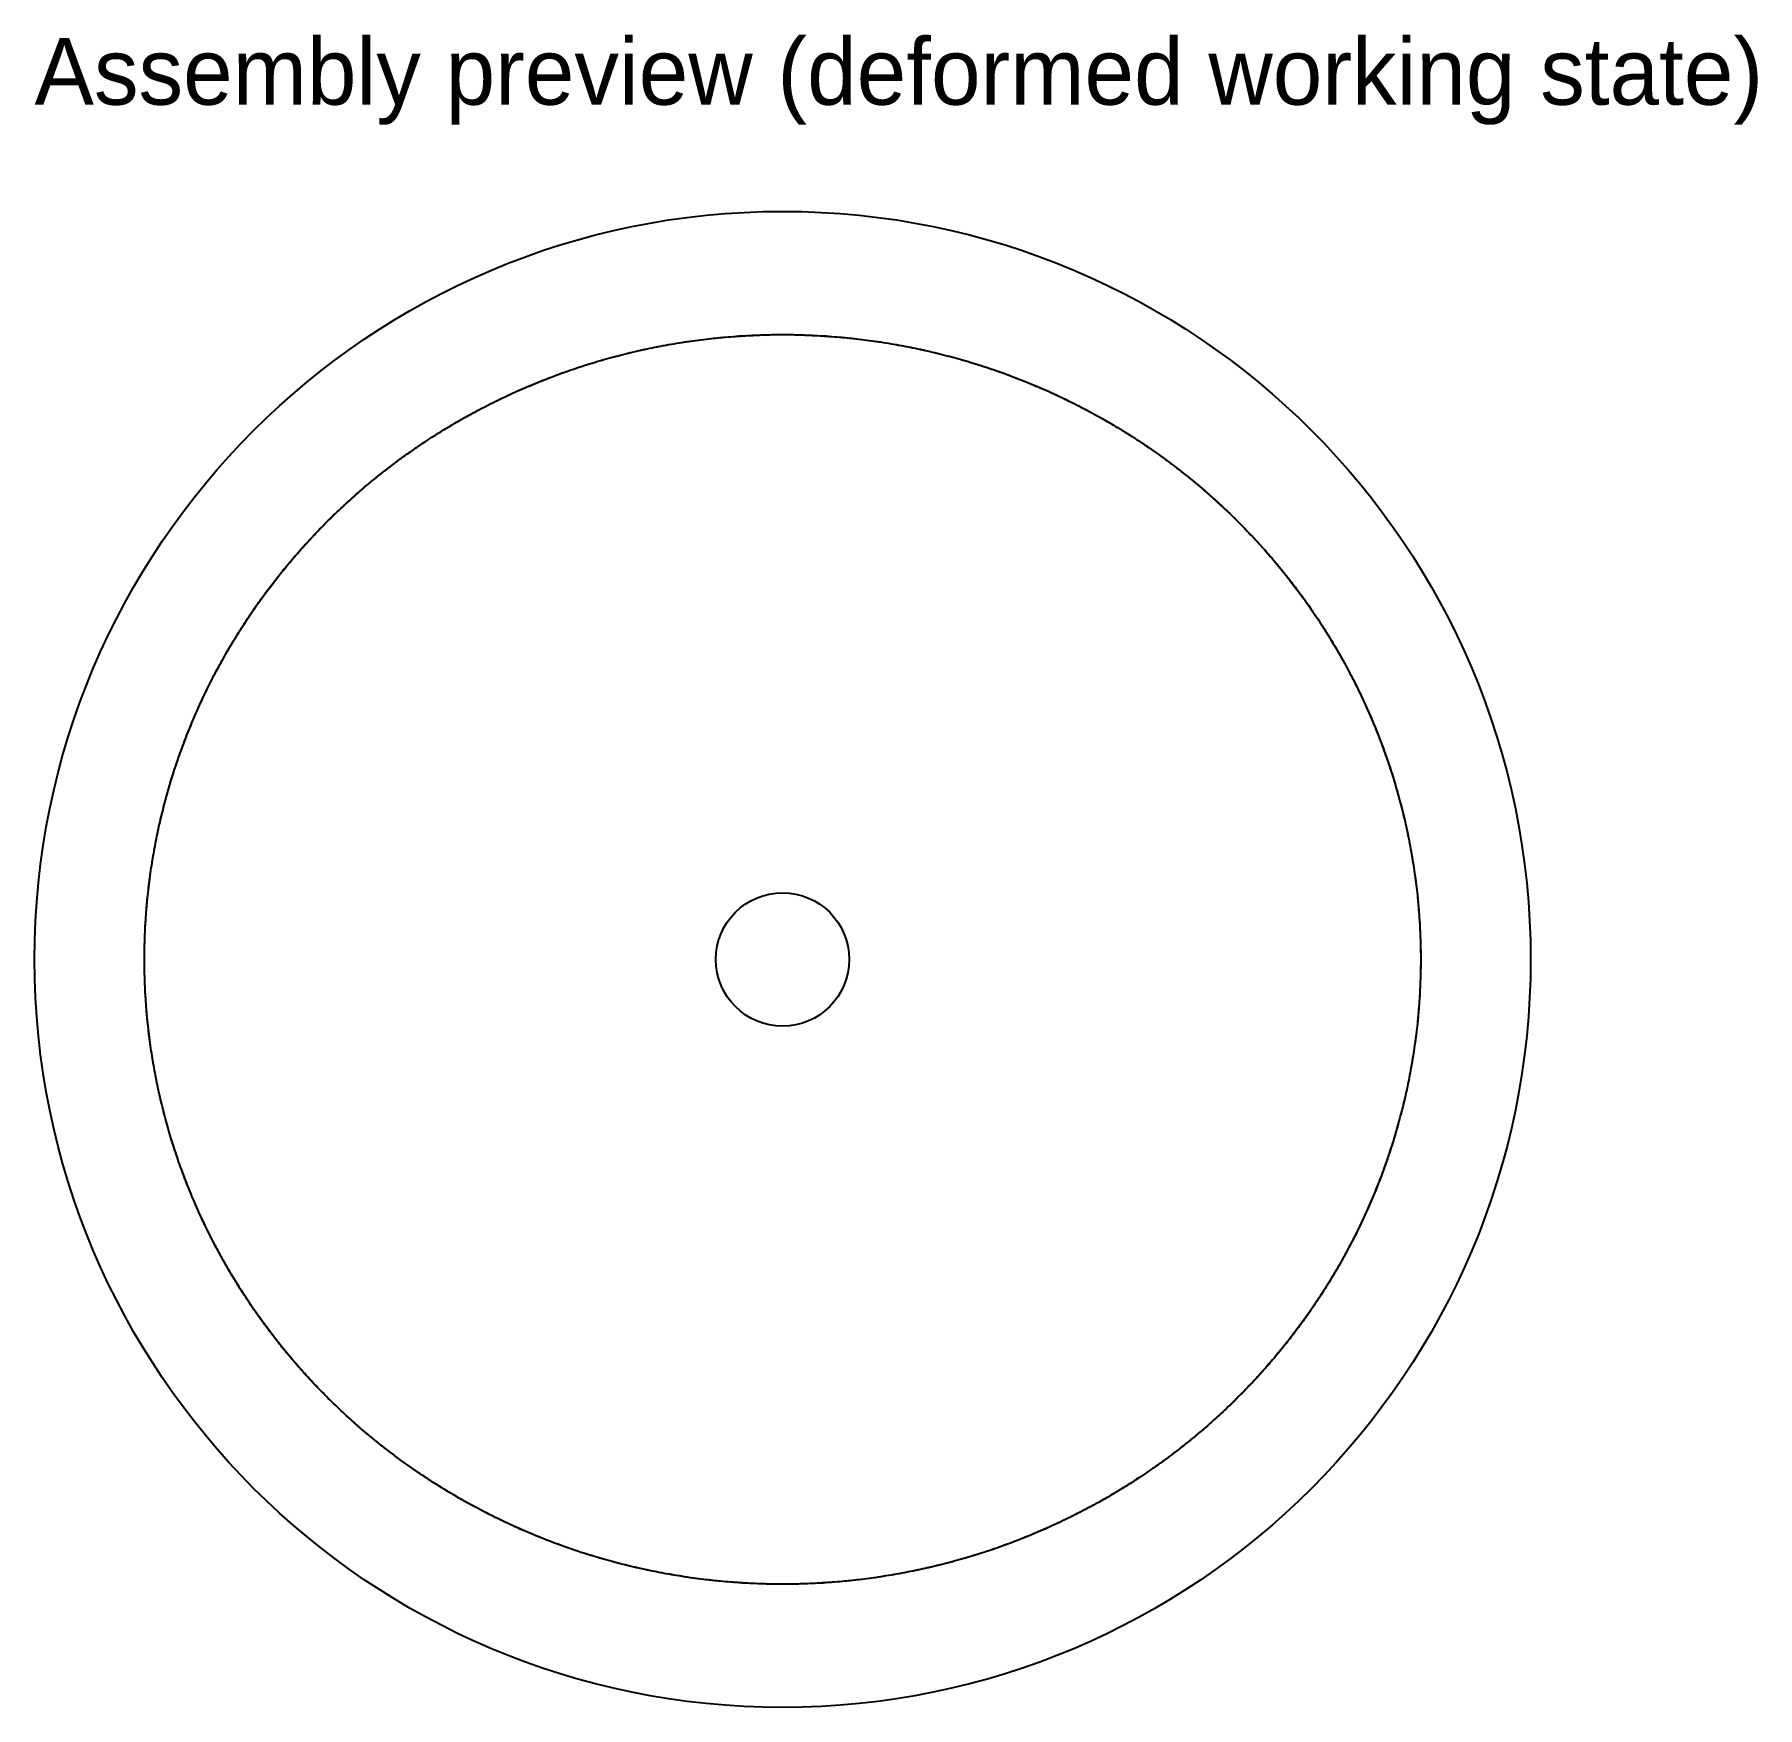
# Model space of a CAD drawing. Header units: millimetres. Extents: x -56 to 73, y -56 to 69.
import ezdxf

# ---------------------------------------------------------------- set-up
doc = ezdxf.new("R2010")
doc.units = ezdxf.units.MM
for name, color, linetype in [('CIRCULAR_SPLINE_OUTER', 1, 'Continuous'), ('FLEXSPLINE_DEFORMED', 3, 'Continuous'), ('TEXT', 7, 'Continuous'), ('WAVE_GENERATOR_BORE', 6, 'Continuous'), ('WAVE_GENERATOR_CAM', 6, 'Continuous')]:
    doc.layers.add(name, color=color, linetype=linetype)

msp = doc.modelspace()

# ---------------------------------------------------------------- linework, layer by layer
at = {"layer": 'CIRCULAR_SPLINE_OUTER'}
msp.add_circle((0, 0), 56.12, dxfattribs=at)
at = {"layer": 'FLEXSPLINE_DEFORMED'}
msp.add_spline([(47.88, 0), (47.85, 1.49), (47.78, 2.97), (47.66, 4.46), (47.49, 5.94), (47.27, 7.41), (47.01, 8.87), (46.7, 10.33), (46.34, 11.77), (45.94, 13.21), (45.49, 14.62), (44.99, 16.03), (44.45, 17.41), (43.87, 18.78), (43.24, 20.13), (42.57, 21.46), (41.85, 22.77), (41.1, 24.05), (40.3, 25.31), (39.47, 26.54), (38.59, 27.74), (37.68, 28.92), (36.73, 30.07), (35.75, 31.18), (34.73, 32.27), (33.68, 33.32), (32.59, 34.34), (31.47, 35.33), (30.33, 36.27), (29.15, 37.19), (27.95, 38.06), (26.72, 38.9), (25.46, 39.7), (24.18, 40.46), (22.88, 41.18), (21.55, 41.86), (20.21, 42.5), (18.84, 43.09), (17.46, 43.65), (16.07, 44.16), (14.65, 44.63), (13.23, 45.05), (11.79, 45.43), (10.34, 45.77), (8.88, 46.06), (7.41, 46.31), (5.94, 46.51), (4.46, 46.67), (2.97, 46.78), (1.49, 46.85), (0, 46.88), (-1.49, 46.85), (-2.97, 46.78), (-4.46, 46.67), (-5.94, 46.51), (-7.41, 46.31), (-8.88, 46.06), (-10.34, 45.77), (-11.79, 45.43), (-13.23, 45.05), (-14.65, 44.63), (-16.07, 44.16), (-17.46, 43.65), (-18.84, 43.09), (-20.21, 42.5), (-21.55, 41.86), (-22.88, 41.18), (-24.18, 40.46), (-25.46, 39.7), (-26.72, 38.9), (-27.95, 38.06), (-29.15, 37.19), (-30.33, 36.27), (-31.47, 35.33), (-32.59, 34.34), (-33.68, 33.32), (-34.73, 32.27), (-35.75, 31.18), (-36.73, 30.07), (-37.68, 28.92), (-38.59, 27.74), (-39.47, 26.54), (-40.3, 25.31), (-41.1, 24.05), (-41.85, 22.77), (-42.57, 21.46), (-43.24, 20.13), (-43.87, 18.78), (-44.45, 17.41), (-44.99, 16.03), (-45.49, 14.62), (-45.94, 13.21), (-46.34, 11.77), (-46.7, 10.33), (-47.01, 8.87), (-47.27, 7.41), (-47.49, 5.94), (-47.66, 4.46), (-47.78, 2.97), (-47.85, 1.49), (-47.88, 0), (-47.85, -1.49), (-47.78, -2.97), (-47.66, -4.46), (-47.49, -5.94), (-47.27, -7.41), (-47.01, -8.87), (-46.7, -10.33), (-46.34, -11.77), (-45.94, -13.21), (-45.49, -14.62), (-44.99, -16.03), (-44.45, -17.41), (-43.87, -18.78), (-43.24, -20.13), (-42.57, -21.46), (-41.85, -22.77), (-41.1, -24.05), (-40.3, -25.31), (-39.47, -26.54), (-38.59, -27.74), (-37.68, -28.92), (-36.73, -30.07), (-35.75, -31.18), (-34.73, -32.27), (-33.68, -33.32), (-32.59, -34.34), (-31.47, -35.33), (-30.33, -36.27), (-29.15, -37.19), (-27.95, -38.06), (-26.72, -38.9), (-25.46, -39.7), (-24.18, -40.46), (-22.88, -41.18), (-21.55, -41.86), (-20.21, -42.5), (-18.84, -43.09), (-17.46, -43.65), (-16.07, -44.16), (-14.65, -44.63), (-13.23, -45.05), (-11.79, -45.43), (-10.34, -45.77), (-8.88, -46.06), (-7.41, -46.31), (-5.94, -46.51), (-4.46, -46.67), (-2.97, -46.78), (-1.49, -46.85), (0, -46.88), (1.49, -46.85), (2.97, -46.78), (4.46, -46.67), (5.94, -46.51), (7.41, -46.31), (8.88, -46.06), (10.34, -45.77), (11.79, -45.43), (13.23, -45.05), (14.65, -44.63), (16.07, -44.16), (17.46, -43.65), (18.84, -43.09), (20.21, -42.5), (21.55, -41.86), (22.88, -41.18), (24.18, -40.46), (25.46, -39.7), (26.72, -38.9), (27.95, -38.06), (29.15, -37.19), (30.33, -36.27), (31.47, -35.33), (32.59, -34.34), (33.68, -33.32), (34.73, -32.27), (35.75, -31.18), (36.73, -30.07), (37.68, -28.92), (38.59, -27.74), (39.47, -26.54), (40.3, -25.31), (41.1, -24.05), (41.85, -22.77), (42.57, -21.46), (43.24, -20.13), (43.87, -18.78), (44.45, -17.41), (44.99, -16.03), (45.49, -14.62), (45.94, -13.21), (46.34, -11.77), (46.7, -10.33), (47.01, -8.87), (47.27, -7.41), (47.49, -5.94), (47.66, -4.46), (47.78, -2.97), (47.85, -1.49), (47.88, 0)], degree=3, dxfattribs=at)
at = {"layer": 'WAVE_GENERATOR_BORE'}
msp.add_circle((0, 0), 5, dxfattribs=at)
at = {"layer": 'WAVE_GENERATOR_CAM'}
msp.add_spline([(47.88, 0), (47.87, 0.84), (47.84, 1.67), (47.81, 2.51), (47.75, 3.34), (47.69, 4.17), (47.6, 5), (47.5, 5.83), (47.39, 6.66), (47.26, 7.49), (47.12, 8.31), (46.96, 9.13), (46.79, 9.94), (46.6, 10.76), (46.4, 11.57), (46.18, 12.37), (45.95, 13.18), (45.7, 13.97), (45.44, 14.76), (45.17, 15.55), (44.88, 16.33), (44.58, 17.11), (44.26, 17.88), (43.93, 18.65), (43.58, 19.41), (43.23, 20.16), (42.86, 20.9), (42.47, 21.64), (42.08, 22.37), (41.67, 23.1), (41.24, 23.81), (40.81, 24.52), (40.36, 25.22), (39.9, 25.91), (39.43, 26.6), (38.95, 27.27), (38.45, 27.94), (37.95, 28.59), (37.43, 29.24), (36.9, 29.88), (36.36, 30.51), (35.81, 31.13), (35.25, 31.74), (34.67, 32.33), (34.09, 32.92), (33.5, 33.5), (32.9, 34.07), (32.29, 34.62), (31.67, 35.17), (31.04, 35.7), (30.4, 36.22), (29.75, 36.74), (29.09, 37.24), (28.43, 37.73), (27.76, 38.2), (27.08, 38.67), (26.39, 39.12), (25.69, 39.56), (24.99, 39.99), (24.28, 40.41), (23.56, 40.81), (22.84, 41.2), (22.11, 41.58), (21.37, 41.95), (20.63, 42.3), (19.89, 42.65), (19.13, 42.97), (18.38, 43.29), (17.61, 43.59), (16.84, 43.88), (16.07, 44.16), (15.3, 44.42), (14.51, 44.67), (13.73, 44.91), (12.94, 45.13), (12.15, 45.34), (11.35, 45.54), (10.56, 45.72), (9.75, 45.89), (8.95, 46.05), (8.14, 46.19), (7.34, 46.32), (6.53, 46.44), (5.71, 46.54), (4.9, 46.63), (4.09, 46.7), (3.27, 46.77), (2.45, 46.81), (1.64, 46.85), (0.82, 46.87), (0, 46.88), (-0.82, 46.87), (-1.64, 46.85), (-2.45, 46.81), (-3.27, 46.77), (-4.09, 46.7), (-4.9, 46.63), (-5.71, 46.54), (-6.53, 46.44), (-7.34, 46.32), (-8.14, 46.19), (-8.95, 46.05), (-9.75, 45.89), (-10.56, 45.72), (-11.35, 45.54), (-12.15, 45.34), (-12.94, 45.13), (-13.73, 44.91), (-14.51, 44.67), (-15.3, 44.42), (-16.07, 44.16), (-16.84, 43.88), (-17.61, 43.59), (-18.38, 43.29), (-19.13, 42.97), (-19.89, 42.65), (-20.63, 42.3), (-21.37, 41.95), (-22.11, 41.58), (-22.84, 41.2), (-23.56, 40.81), (-24.28, 40.41), (-24.99, 39.99), (-25.69, 39.56), (-26.39, 39.12), (-27.08, 38.67), (-27.76, 38.2), (-28.43, 37.73), (-29.09, 37.24), (-29.75, 36.74), (-30.4, 36.22), (-31.04, 35.7), (-31.67, 35.17), (-32.29, 34.62), (-32.9, 34.07), (-33.5, 33.5), (-34.09, 32.92), (-34.67, 32.33), (-35.25, 31.74), (-35.81, 31.13), (-36.36, 30.51), (-36.9, 29.88), (-37.43, 29.24), (-37.95, 28.59), (-38.45, 27.94), (-38.95, 27.27), (-39.43, 26.6), (-39.9, 25.91), (-40.36, 25.22), (-40.81, 24.52), (-41.24, 23.81), (-41.67, 23.1), (-42.08, 22.37), (-42.47, 21.64), (-42.86, 20.9), (-43.23, 20.16), (-43.58, 19.41), (-43.93, 18.65), (-44.26, 17.88), (-44.58, 17.11), (-44.88, 16.33), (-45.17, 15.55), (-45.44, 14.76), (-45.7, 13.97), (-45.95, 13.18), (-46.18, 12.37), (-46.4, 11.57), (-46.6, 10.76), (-46.79, 9.94), (-46.96, 9.13), (-47.12, 8.31), (-47.26, 7.49), (-47.39, 6.66), (-47.5, 5.83), (-47.6, 5), (-47.69, 4.17), (-47.75, 3.34), (-47.81, 2.51), (-47.84, 1.67), (-47.87, 0.84), (-47.88, 0), (-47.87, -0.84), (-47.84, -1.67), (-47.81, -2.51), (-47.75, -3.34), (-47.69, -4.17), (-47.6, -5), (-47.5, -5.83), (-47.39, -6.66), (-47.26, -7.49), (-47.12, -8.31), (-46.96, -9.13), (-46.79, -9.94), (-46.6, -10.76), (-46.4, -11.57), (-46.18, -12.37), (-45.95, -13.18), (-45.7, -13.97), (-45.44, -14.76), (-45.17, -15.55), (-44.88, -16.33), (-44.58, -17.11), (-44.26, -17.88), (-43.93, -18.65), (-43.58, -19.41), (-43.23, -20.16), (-42.86, -20.9), (-42.47, -21.64), (-42.08, -22.37), (-41.67, -23.1), (-41.24, -23.81), (-40.81, -24.52), (-40.36, -25.22), (-39.9, -25.91), (-39.43, -26.6), (-38.95, -27.27), (-38.45, -27.94), (-37.95, -28.59), (-37.43, -29.24), (-36.9, -29.88), (-36.36, -30.51), (-35.81, -31.13), (-35.25, -31.74), (-34.67, -32.33), (-34.09, -32.92), (-33.5, -33.5), (-32.9, -34.07), (-32.29, -34.62), (-31.67, -35.17), (-31.04, -35.7), (-30.4, -36.22), (-29.75, -36.74), (-29.09, -37.24), (-28.43, -37.73), (-27.76, -38.2), (-27.08, -38.67), (-26.39, -39.12), (-25.69, -39.56), (-24.99, -39.99), (-24.28, -40.41), (-23.56, -40.81), (-22.84, -41.2), (-22.11, -41.58), (-21.37, -41.95), (-20.63, -42.3), (-19.89, -42.65), (-19.13, -42.97), (-18.38, -43.29), (-17.61, -43.59), (-16.84, -43.88), (-16.07, -44.16), (-15.3, -44.42), (-14.51, -44.67), (-13.73, -44.91), (-12.94, -45.13), (-12.15, -45.34), (-11.35, -45.54), (-10.56, -45.72), (-9.75, -45.89), (-8.95, -46.05), (-8.14, -46.19), (-7.34, -46.32), (-6.53, -46.44), (-5.71, -46.54), (-4.9, -46.63), (-4.09, -46.7), (-3.27, -46.77), (-2.45, -46.81), (-1.64, -46.85), (-0.82, -46.87), (0, -46.88), (0.82, -46.87), (1.64, -46.85), (2.45, -46.81), (3.27, -46.77), (4.09, -46.7), (4.9, -46.63), (5.71, -46.54), (6.53, -46.44), (7.34, -46.32), (8.14, -46.19), (8.95, -46.05), (9.75, -45.89), (10.56, -45.72), (11.35, -45.54), (12.15, -45.34), (12.94, -45.13), (13.73, -44.91), (14.51, -44.67), (15.3, -44.42), (16.07, -44.16), (16.84, -43.88), (17.61, -43.59), (18.38, -43.29), (19.13, -42.97), (19.89, -42.65), (20.63, -42.3), (21.37, -41.95), (22.11, -41.58), (22.84, -41.2), (23.56, -40.81), (24.28, -40.41), (24.99, -39.99), (25.69, -39.56), (26.39, -39.12), (27.08, -38.67), (27.76, -38.2), (28.43, -37.73), (29.09, -37.24), (29.75, -36.74), (30.4, -36.22), (31.04, -35.7), (31.67, -35.17), (32.29, -34.62), (32.9, -34.07), (33.5, -33.5), (34.09, -32.92), (34.67, -32.33), (35.25, -31.74), (35.81, -31.13), (36.36, -30.51), (36.9, -29.88), (37.43, -29.24), (37.95, -28.59), (38.45, -27.94), (38.95, -27.27), (39.43, -26.6), (39.9, -25.91), (40.36, -25.22), (40.81, -24.52), (41.24, -23.81), (41.67, -23.1), (42.08, -22.37), (42.47, -21.64), (42.86, -20.9), (43.23, -20.16), (43.58, -19.41), (43.93, -18.65), (44.26, -17.88), (44.58, -17.11), (44.88, -16.33), (45.17, -15.55), (45.44, -14.76), (45.7, -13.97), (45.95, -13.18), (46.18, -12.37), (46.4, -11.57), (46.6, -10.76), (46.79, -9.94), (46.96, -9.13), (47.12, -8.31), (47.26, -7.49), (47.39, -6.66), (47.5, -5.83), (47.6, -5), (47.69, -4.17), (47.75, -3.34), (47.81, -2.51), (47.84, -1.67), (47.87, -0.84), (47.88, 0)], degree=3, dxfattribs=at)

# ---------------------------------------------------------------- texts
at = {"layer": 'TEXT'}
msp.add_text('Assembly preview (deformed working state)', height=5, dxfattribs=at).set_placement((-56.12, 64.12))

doc.saveas('drawing.dxf')
